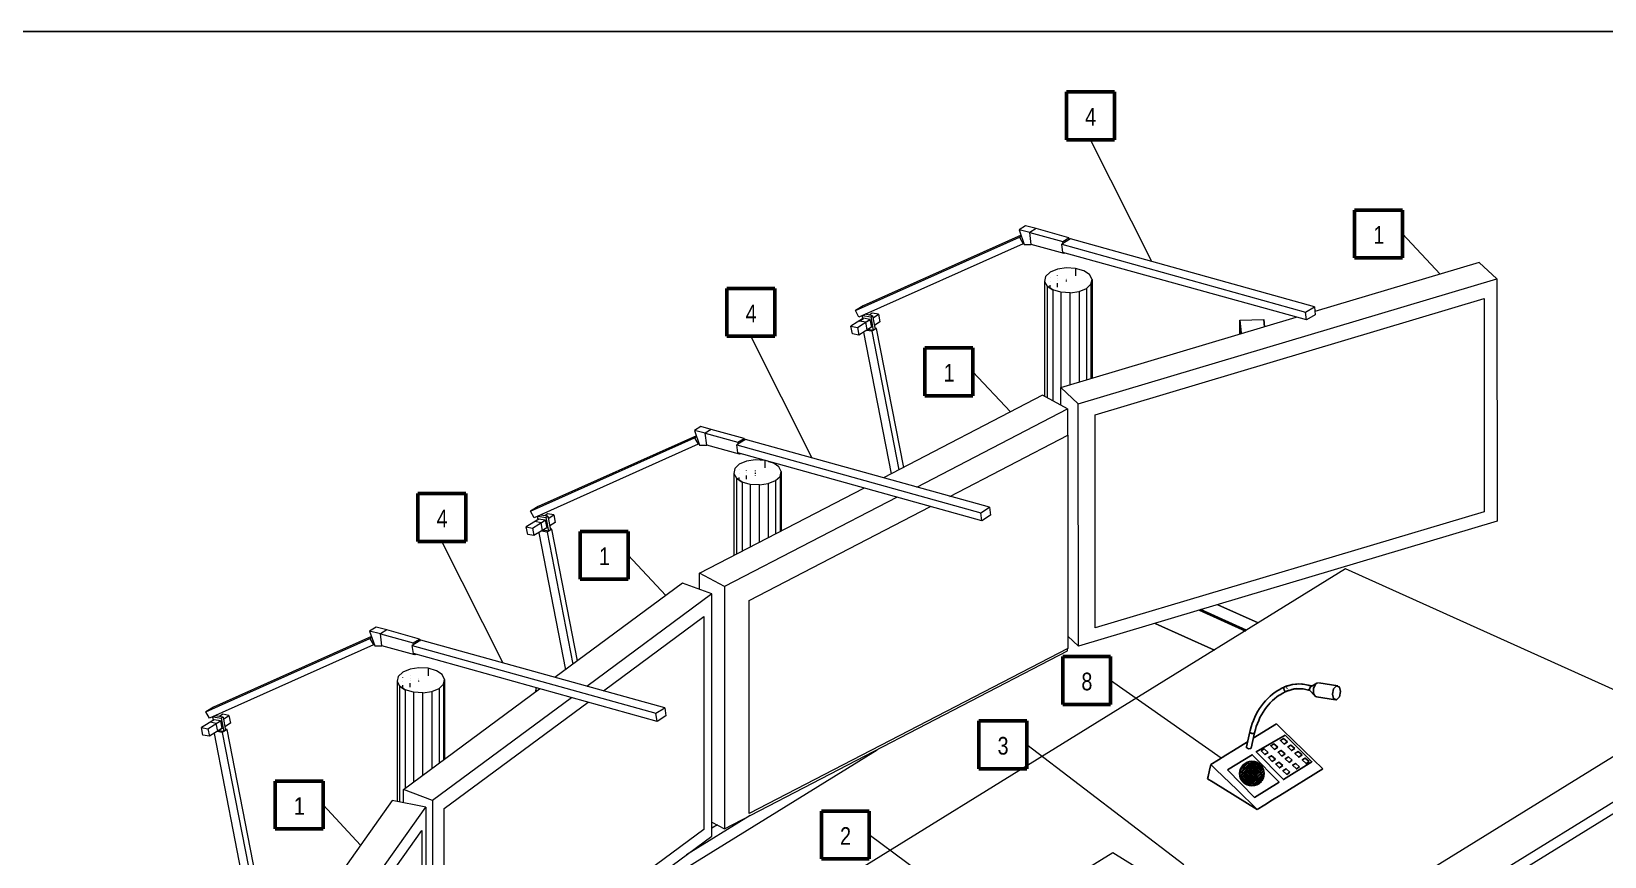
# Model space of a CAD drawing. Extents: x -15 to 256, y 0 to 403.
# Drawn here: x 242.53 to 250.82, y 372.69 to 377.03 of the extents above; entities that cross this region are included whole.
import ezdxf

# ---------------------------------------------------------------- set-up
doc = ezdxf.new("R2010")
doc.units = 0
doc.header["$LTSCALE"] = 0.15
doc.layers.get('0').update_dxf_attribs({"color": 252})
doc.layers.add('E-ANN-LCTX', color=90, linetype='Continuous', lineweight=9)
doc.layers.add('E-ANNO-VIEW', color=240, linetype='Continuous')
doc.layers.add('PDF2_Geometry', color=7, linetype='Continuous')
doc.styles.add('Arial_12', font='arial.ttf', dxfattribs={"width": 0.8, "height": 2.342038})

# ---------------------------------------------------------------- blocks, each defined once
blk = doc.blocks.new('0100_Keyed Note-Square - New-3756089-CONTROL ROOM DETAIL - CONSOLE TYPE B')
at = {"layer": 'E-ANN-LCTX', "color": 7, "lineweight": 50}
for p, q in [((-3.175, -3.175), (-3.175, 3.175)), ((-3.175, 3.175), (3.175, 3.175)), ((3.175, 3.175), (3.175, -3.175)), ((3.175, -3.175), (-3.175, -3.175))]:
    blk.add_line(p, q, dxfattribs=at)
blk = doc.blocks.new('6-Model')
at = {"layer": 'PDF2_Geometry', "lineweight": 0}
for points in [[(132.73, 140.32), (120.15, 134.7), (119.53, 134.32), (132.59, 140.16), (132.87, 139.64)], [(133.91, 140.84), (133.08, 141.06), (132.57, 140.75)], [(136.15, 138.86), (133.53, 139.58), (133.41, 140.53), (132.57, 140.75), (132.97, 139.57), (133.53, 139.58)], [(132.59, 140.16), (132.74, 140.24)], [(136.52, 140.11), (133.91, 140.84), (133.41, 140.53), (136.03, 139.81)], [(132.93, 139.68), (132.87, 139.64), (119.81, 133.8), (119.53, 134.32)], [(132.92, 139.75), (132.84, 139.72)], [(156.05, 134.62), (136.64, 140.02), (135.95, 139.59)], [(155.43, 133.57), (136.03, 138.95), (135.95, 139.59), (155.35, 134.19)], [(136.06, 139.64), (136.03, 139.81), (136.52, 140.11), (136.55, 139.95)], [(137.7, 137.49), (137.05, 137.67), (136.33, 137.72), (135.62, 137.62), (135.03, 137.37), (134.67, 137.02), (134.59, 136.64), (134.78, 136.27), (135.24, 135.96), (134.78, 136.27), (134.78, 127.37)], [(136.23, 138.89), (136.15, 138.86), (136.15, 138.92)], [(170.57, 136.83), (169.17, 138.15), (156.09, 134.24)], [(134.59, 136.64), (134.59, 127.48)], [(135.03, 136.95), (135.03, 136.96)], [(135.03, 136.66), (135.03, 136.66)], [(135.62, 137.09), (135.62, 137.11)], [(135.62, 136.86), (135.62, 136.87)], [(135.62, 136.68), (135.62, 136.68)], [(135.62, 136.18), (135.62, 136.49)], [(136.33, 136.87), (136.33, 136.88)], [(136.33, 136.79), (136.33, 136.79)], [(136.33, 136.74), (136.33, 136.75)], [(136.33, 136.7), (136.33, 136.72)], [(136.33, 136.62), (136.33, 136.68)], [(138.36, 136.8), (138.16, 137.18), (137.7, 137.49), (137.05, 137.67), (137.05, 137.07)], [(138.27, 136.41), (138.36, 136.8), (138.36, 128.94)], [(135.03, 136.09), (135.03, 136.33)], [(136.63, 128.43), (136.63, 135.72), (135.89, 135.77), (135.24, 135.96), (135.24, 127.13)], [(135.89, 135.77), (135.89, 128.2)], [(136.63, 135.72), (137.34, 135.83), (137.34, 128.64)], [(137.34, 135.83), (137.92, 136.08), (137.92, 128.81)], [(137.92, 136.08), (138.27, 136.41), (138.27, 128.91)], [(120.11, 133.93), (120.75, 133.81), (120.95, 132.74), (120.54, 132.81)], [(120.21, 133.97), (120.22, 133.91)], [(120.75, 133.81), (120.9, 133.91), (120.3, 134.02)], [(120.94, 133.74), (121.38, 134.02), (120.87, 134.11), (120.64, 133.96)], [(121.38, 134.02), (121.49, 133.41), (121.06, 133.14)], [(119.69, 132.97), (120.68, 133.6), (120.19, 133.7), (119.18, 133.07)], [(120.68, 133.6), (120.81, 133), (119.8, 132.37)], [(120.37, 133.4), (119.86, 133.48), (120.19, 133.68)], [(120.07, 133.91), (120.11, 133.64)], [(120.81, 132.99), (120.48, 132.78), (120.37, 133.4), (120.7, 133.59)], [(120.84, 132.67), (120.41, 132.74)], [(120.48, 132.78), (120.48, 132.78)], [(120.59, 132.71), (120.57, 132.81)], [(123.38, 121.83), (121.22, 132.9), (120.84, 132.67), (122.99, 121.63)], [(120.9, 133.91), (121.11, 132.83), (120.95, 132.74)], [(121.22, 132.9), (121.09, 132.93)], [(135.87, 126.78), (135.87, 128.2), (154.61, 133.79)], [(150.13, 132.45), (150.13, 133.55), (150.22, 132.55), (150.22, 132.49), (150.22, 132.55), (150.24, 132.49), (150.13, 133.55), (152.02, 133.6), (152.08, 133.03), (152.02, 133.6)], [(120.19, 132.61), (122.37, 121.31)], [(137.27, 126.89), (135.87, 128.2)], [(136.41, 126.5), (134.42, 127.58), (121.77, 121)], [(124.41, 120.27), (136.41, 126.5), (136.42, 124.38)], [(106.88, 124.34), (94.3, 118.73), (93.69, 118.35), (106.74, 124.19), (107.03, 123.67)], [(108.07, 124.86), (107.23, 125.09), (106.73, 124.78)], [(110.31, 122.89), (107.71, 123.61), (107.58, 124.56), (106.73, 124.78), (107.14, 123.6), (107.71, 123.61)], [(106.74, 124.19), (106.9, 124.28)], [(110.69, 124.14), (108.07, 124.86), (107.58, 124.56), (110.18, 123.83)], [(130.2, 118.66), (110.8, 124.05), (110.11, 123.62)], [(110.22, 123.67), (110.18, 123.83), (110.69, 124.14), (110.72, 123.98)], [(127.06, 119.52), (136.44, 124.4), (136.44, 107.43), (111.08, 94.28), (111.08, 111.25), (125.51, 118.72)], [(107.11, 123.7), (107.03, 123.67), (93.97, 117.83), (93.69, 118.35)], [(107.07, 123.79), (107, 123.75)], [(129.59, 117.59), (110.18, 122.98), (110.11, 123.62), (129.51, 118.23)], [(110.39, 122.92), (110.31, 122.89), (110.31, 122.95)], [(112.32, 122.39), (111.59, 122.44), (110.88, 122.33), (110.29, 122.08), (109.95, 121.74), (109.85, 121.36), (110.06, 120.98), (110.52, 120.67), (110.06, 120.98), (110.06, 114.93)], [(110.29, 121.68), (110.29, 121.68)], [(110.88, 121.57), (110.88, 121.58)], [(111.59, 121.58), (111.59, 121.6)], [(111.59, 121.45), (111.59, 121.47)], [(111.59, 121.42), (111.59, 121.43)], [(112.33, 122.38), (112.33, 121.8)], [(113.63, 121.51), (113.44, 121.89), (112.98, 122.2), (112.62, 122.31), (112.98, 122.2)], [(113.55, 121.12), (113.63, 121.51), (113.63, 116.78)], [(107.14, 112.12), (107.14, 113.41), (120.21, 120.19)], [(109.85, 121.36), (109.85, 114.82)], [(110.29, 121.37), (110.29, 121.37)], [(110.29, 120.81), (110.29, 121.04)], [(111.89, 115.88), (111.89, 120.44), (111.16, 120.48), (110.52, 120.67), (110.52, 115.17)], [(110.88, 121.39), (110.88, 121.39)], [(110.88, 120.89), (110.88, 121.19)], [(111.16, 120.48), (111.16, 115.5)], [(111.59, 121.32), (111.59, 121.38)], [(111.59, 121.17), (111.59, 121.18)], [(111.89, 120.44), (112.6, 120.54), (112.6, 116.24)], [(112.6, 120.54), (113.18, 120.79), (113.18, 116.55)], [(113.18, 120.79), (113.55, 121.12), (113.55, 116.74)], [(122.86, 119.46), (109.13, 112.35), (109.13, 93.07), (136.42, 107.22), (136.42, 107.42)], [(93.84, 117), (94.85, 117.63), (94.35, 117.72), (93.34, 117.1)], [(94.37, 117.71), (94.03, 117.52)], [(94.22, 117.94), (94.27, 117.66)], [(94.27, 117.96), (94.9, 117.84), (95.12, 116.76), (94.68, 116.84)], [(94.38, 118.01), (94.4, 117.94)], [(94.9, 117.84), (95.06, 117.94), (94.48, 118.04)], [(95.09, 117.77), (95.53, 118.06), (95.04, 118.14), (94.81, 117.98)], [(95.06, 117.94), (95.27, 116.86), (95.12, 116.76)], [(95.53, 118.06), (95.64, 117.44), (95.22, 117.17)], [(94.97, 117.01), (94.63, 116.82), (94.52, 117.43), (94.85, 117.63), (94.97, 117.03), (93.95, 116.4)], [(94.52, 117.43), (94.03, 117.52), (94.05, 117.51)], [(94.35, 116.63), (96.47, 105.73)], [(95, 116.69), (94.57, 116.76)], [(94.74, 116.74), (94.73, 116.84)], [(97.43, 106.44), (95.39, 116.93), (95, 116.69), (97.05, 106.17)], [(95.39, 116.93), (95.25, 116.95)], [(97.73, 44.64), (97.79, 21.26), (98.63, 21.79), (98.75, 44.18), (187.35, 98.94), (187.35, 99.84), (184.83, 101.89), (158.52, 113.75), (76.53, 63.04)], [(109.13, 112.35), (107.14, 113.41)], [(96.95, 103.5), (85.89, 95.32), (85.9, 76.05), (108.12, 92.49), (108.1, 111.77), (98.17, 104.4)], [(108.1, 92.49), (108.1, 111.77), (105.78, 112.63), (95.63, 105.1)], [(146.89, 110.47), (150.57, 108.81), (146.87, 110.47)], [(150.57, 108.82), (146.89, 110.48)], [(82.24, 108.9), (81.39, 109.12), (80.88, 108.81)], [(84.85, 108.17), (82.24, 108.9), (81.74, 108.59), (84.34, 107.86)], [(99.48, 104.04), (107.47, 109.97), (107.47, 93), (86.82, 77.73), (86.82, 94.68), (98.26, 103.15)], [(143.38, 109.42), (148.1, 107.29), (143.38, 109.42)], [(81.04, 108.37), (68.47, 102.76), (67.86, 102.38), (80.91, 108.22), (81.18, 107.7)], [(81.26, 107.73), (81.18, 107.7), (68.14, 101.86), (67.86, 102.38)], [(84.47, 106.91), (81.86, 107.64), (81.74, 108.59), (80.88, 108.81), (81.29, 107.62), (81.86, 107.64)], [(80.91, 108.22), (81.07, 108.3)], [(81.23, 107.81), (81.15, 107.78)], [(104.36, 102.69), (84.96, 108.07), (84.26, 107.65)], [(103.76, 101.62), (84.36, 107.01), (84.26, 107.65), (103.66, 102.26)], [(84.37, 107.7), (84.34, 107.86), (84.85, 108.17), (84.88, 108)], [(136.44, 108.39), (137.29, 107.61)], [(84.55, 106.95), (84.47, 106.91), (84.47, 106.97)], [(86.19, 105.65), (85.54, 105.84), (84.81, 105.88), (84.1, 105.78), (83.52, 105.53), (83.16, 105.18), (83.08, 104.81), (83.27, 104.43), (83.72, 104.12), (83.27, 104.43), (83.27, 95.2)], [(84.1, 105.26), (84.1, 105.27)], [(86.85, 104.96), (86.65, 105.34), (86.19, 105.65), (85.54, 105.84), (85.54, 105.23)], [(83.08, 104.81), (83.08, 95.24)], [(83.52, 105.11), (83.52, 105.13)], [(83.52, 104.82), (83.52, 104.82)], [(83.52, 104.25), (83.52, 104.49)], [(83.57, 95.14), (83.57, 96.2), (94.41, 104.21)], [(85.11, 97.33), (85.11, 103.88), (84.37, 103.93), (83.72, 104.12), (83.72, 96.3)], [(84.1, 105.02), (84.1, 105.03)], [(84.1, 104.84), (84.1, 104.84)], [(84.1, 104.34), (84.1, 104.65)], [(84.37, 103.93), (84.37, 96.79)], [(84.81, 105.03), (84.81, 105.04)], [(84.81, 104.95), (84.81, 104.95)], [(84.81, 104.9), (84.81, 104.91)], [(84.81, 104.87), (84.81, 104.88)], [(84.81, 104.78), (84.81, 104.84)], [(85.11, 103.88), (85.82, 103.99), (85.82, 97.87)], [(85.82, 103.99), (86.41, 104.24), (86.41, 98.29)], [(86.41, 104.24), (86.76, 104.57), (86.76, 98.55)], [(86.76, 104.57), (86.85, 104.96), (86.85, 98.63)], [(94.1, 103.98), (94.14, 104.28), (94.08, 103.97)], [(68, 101.03), (69.01, 101.66), (68.52, 101.75), (67.51, 101.12)], [(69.14, 101.05), (68.81, 100.85), (68.68, 101.46), (69.01, 101.66), (69.12, 101.05), (68.13, 100.43)], [(68.52, 101.75), (68.19, 101.55)], [(68.68, 101.46), (68.19, 101.55), (68.21, 101.54)], [(68.38, 101.95), (68.43, 101.69)], [(68.44, 101.98), (69.07, 101.87), (69.28, 100.8), (68.87, 100.87)], [(68.54, 102.02), (68.55, 101.96)], [(69.07, 101.87), (69.22, 101.96), (68.63, 102.07)], [(69.25, 101.8), (69.69, 102.08), (69.2, 102.18), (68.95, 102.01)], [(69.22, 101.96), (69.42, 100.9), (69.28, 100.8)], [(69.69, 102.08), (69.82, 101.48), (69.37, 101.19)], [(184.83, 101.89), (96.23, 47.13), (72.75, 57.72)], [(68.51, 100.65), (71.81, 83.66)], [(69.15, 100.73), (68.74, 100.8)], [(68.81, 100.85), (68.81, 100.85)], [(68.9, 100.78), (68.88, 100.87)], [(72.44, 86.13), (69.55, 100.97), (69.15, 100.73), (72.01, 86.1)], [(69.55, 100.97), (69.41, 100.99)], [(97.87, 84.9), (121.27, 99.36)], [(187.35, 99.84), (98.75, 45.09)], [(85.35, 94.8), (82.68, 95.32), (69.3, 76.41), (69.3, 57.14), (71.96, 56.62)], [(85.89, 95.32), (83.57, 96.2)], [(111.16, 94.13), (106.1, 90.99)], [(108.12, 93.6), (109.13, 93.07)], [(108.56, 93.38), (108.12, 93.11)], [(118.17, 76.47), (118.17, 77.68), (118.19, 77.69), (140.01, 91.18), (150.09, 84.93), (128.28, 71.44), (128.26, 71.43), (118.17, 77.68), (140.02, 91.19), (140.01, 91.18), (140.02, 91.19)]]:
    blk.add_lwpolyline(points, dxfattribs=at)
for points in [[(170.59, 117.56), (137.29, 107.61), (137.27, 126.89), (170.57, 136.83)], [(169.56, 135.27), (169.56, 118.3), (138.6, 109.06), (138.6, 126.02)], [(156.05, 134.62), (156.12, 133.99), (155.43, 133.57), (155.35, 134.19)], [(119.69, 132.97), (119.8, 132.37), (119.31, 132.47), (119.18, 133.07)], [(130.2, 118.66), (130.28, 118.02), (129.59, 117.59), (129.51, 118.23)], [(93.84, 117), (93.95, 116.4), (93.47, 116.49), (93.34, 117.1)], [(147.03, 110.51), (150.66, 108.88)], [(148.36, 110.9), (151.59, 109.45)], [(104.36, 102.69), (104.45, 102.05), (103.76, 101.62), (103.66, 102.26)], [(68, 101.03), (68.13, 100.43), (67.62, 100.52), (67.51, 101.12)], [(85.35, 75.52), (71.96, 56.62), (71.95, 75.89), (85.35, 94.8)], [(85.04, 92.92), (85.04, 75.95), (72.58, 58.38), (72.58, 75.34)]]:
    blk.add_lwpolyline(points, close=True, dxfattribs=at)
blk = doc.blocks.new('CONSOLE TYPE B PLAN-ISOMETRIC_dwg_CONSOLE TYPE B PLAN_dwg_mic-308901-_3D_-4241614-PRIMARY OPERATOR CONSOLE ISOMETRIC - TYPE B')
for p, q in [((-968.5, 210.6), (-966.6, 210.5)), ((-966.2, 214.4), (-966.5, 213.6)), ((-966.3, 210.2), (-957.9, 204.2)), ((-959.1, 221.5), (-965.6, 215.3)), ((-931.4, 224.3), (-956.9, 222.5)), ((-997.1, 207), (-996.7, 206.6)), ((-995.9, 205.9), (-995.6, 205.5)), ((-994.9, 203.5), (-994.9, 203)), ((-955.5, 203.5), (-930.1, 205.3)), ((-1030.9, 138.4), (-1030.9, 117.7)), ((-1025, 137.5), (-1024.5, 138.4)), ((-1024.5, 117.7), (-1024.5, 138.4)), ((-1025, 116.8), (-1024.5, 117.7)), ((-1021.8, 100), (-1032, 84.8)), ((-1019.5, 100.7), (-1031.8, 82.4)), ((-1024.6, 98.5), (-1031.7, 87.9)), ((-1017.5, 101.1), (-1031.3, 80.4)), ((-1015.7, 101.2), (-1030.7, 78.6)), ((-1013.9, 101.1), (-1030, 77.1)), ((-1012.3, 100.9), (-1029.1, 75.7)), ((-1010.8, 100.5), (-1028.2, 74.4)), ((-1009.4, 99.9), (-1027.1, 73.3)), ((-1008, 99.3), (-1026, 72.3)), ((-1006.7, 98.5), (-1024.8, 71.4)), ((-1005.5, 97.7), (-1023.6, 70.6)), ((-1004.4, 96.7), (-1022.2, 70)), ((-1003.4, 95.6), (-1020.8, 69.4)), ((-1002.4, 94.4), (-1019.3, 69)), ((-1001.5, 93), (-1017.7, 68.7)), ((-1000.8, 91.5), (-1016, 68.6)), ((-1000.1, 89.8), (-1014.1, 68.9)), ((-999.6, 87.8), (-1012.2, 69)), ((-999.4, 85.5), (-1010, 69.6)), ((-999.5, 82.7), (-1007.4, 70.9)), ((-1001, 77.7), (-1003.4, 74.1))]:
    blk.add_line(p, q)
at = {"flags": 128}
for points in [[(-965.6, 215.9), (-969.9, 216.1), (-974.2, 216), (-978.3, 215.6), (-982.3, 214.8), (-986.2, 213.8), (-989.8, 212.5), (-993.3, 210.8), (-996.6, 208.9), (-999.6, 206.7)], [(-964.6, 216.3), (-978.5, 215.8), (-990.6, 212.2), (-999.4, 206.8)], [(-995.5, 201.8), (-986.4, 207.1), (-975.2, 209.9), (-965.8, 210)], [(-966.7, 211.5), (-966.7, 212.1), (-966.6, 212.7)], [(-966.6, 210.5), (-966.7, 211), (-966.7, 211.5)], [(-966.6, 212.7), (-966.6, 213.5), (-966.4, 214.2), (-966.2, 214.8), (-965.9, 215.4), (-965.6, 215.9)], [(-965, 215.6), (-965.4, 215.4), (-965.9, 215)], [(-964.6, 216.3), (-965.1, 216.2), (-965.6, 215.9)], [(-961.2, 210.1), (-961.6, 213.4), (-961.4, 216.6), (-960.5, 219.4), (-959.1, 221.4), (-957.4, 222.4)], [(-961.2, 210.1), (-960.2, 207.2), (-958.7, 205), (-956.9, 203.7), (-955.1, 203.6)], [(-935.8, 211.9), (-935.8, 219.2), (-932.8, 223.9), (-928.7, 223.2), (-925.8, 217.6)], [(-925.8, 217.6), (-925.8, 210.4), (-928.7, 205.7), (-932.9, 206.4), (-935.8, 211.9)], [(-1007.4, 199.9), (-1010.3, 196.9), (-1013, 193.7), (-1015.5, 190.3), (-1017.9, 186.8), (-1020, 183.2), (-1022, 179.4), (-1023.8, 175.5), (-1025.4, 171.4), (-1026.8, 167.3), (-1027.9, 163), (-1028.9, 158.7), (-1029.7, 154.2), (-1030.3, 149.7), (-1030.7, 145), (-1030.9, 140.3), (-1030.9, 138.4)], [(-1024.5, 138.4), (-1024.4, 142.9), (-1024.2, 147.2), (-1023.7, 151.5), (-1023, 155.7), (-1022.2, 159.8), (-1021.2, 163.8), (-1019.9, 167.7), (-1018.5, 171.5), (-1017, 175.2), (-1015.2, 178.7), (-1013.3, 182.1), (-1011.2, 185.4), (-1009, 188.5), (-1006.6, 191.5), (-1004, 194.3), (-1002.9, 195.4)], [(-999.4, 206.9), (-1002.6, 204.3), (-1005.8, 201.5), (-1007.4, 199.9)], [(-1002.9, 195.4), (-1000.2, 198), (-997.2, 200.5), (-995.6, 201.7)], [(-1000.1, 205.6), (-1000.1, 205.1), (-1000.1, 204.6), (-999.9, 204.1), (-999.7, 203.6), (-999.4, 203.2), (-999.1, 202.7)], [(-999.6, 206.7), (-999.8, 206.4), (-1000, 206)], [(-999.6, 206.7), (-999.1, 207), (-998.8, 207.1)], [(-999.1, 202.7), (-999.3, 202.3), (-998.8, 202), (-998.2, 202), (-997.9, 201.6), (-997.2, 201.5), (-996.8, 201.4)], [(-996.2, 201.5), (-995.8, 201.6), (-995.4, 201.9)], [(-995.2, 202.2), (-995.4, 201.9), (-993, 203.7)], [(-989.7, 205.7), (-986.6, 207.2), (-983.7, 208.3)], [(-1024.5, 131), (-999.1, 156.4)], [(-925.6, 112.6), (-956.1, 130.8), (-988.7, 150.2), (-999.1, 156.4)], [(-999.1, 156.4), (-988.7, 150.2), (-956.1, 130.8), (-925.6, 112.6)], [(-1030.9, 138.4), (-1030.5, 137.5), (-1027.7, 136.6), (-1025, 137.5)], [(-1071.5, 84.1), (-1063.1, 92.4), (-1054.8, 100.8), (-1046.5, 109.1), (-1030.9, 124.7)], [(-1030.9, 117.7), (-1030.5, 116.8), (-1027.7, 115.8), (-1025, 116.8)], [(-997.9, 40.3), (-989.6, 48.6), (-981.3, 57), (-972.9, 65.3), (-925.6, 112.6)], [(-925.6, 112.6), (-972.9, 65.3), (-981.3, 57), (-989.6, 48.6), (-997.9, 40.3)], [(-997.9, 40.3), (-1030.5, 59.7), (-1063.1, 79.1), (-1071.5, 84.1)], [(-1071.5, 84.1), (-1071.5, 76.6), (-1071.5, 68.1), (-1071.5, 64.8)], [(-1071.5, 84.1), (-1063.1, 79.1), (-1030.5, 59.7), (-997.9, 40.3)], [(-997.9, 40.3), (-1030.5, 51.2), (-1063.1, 62), (-1071.5, 64.8)], [(-1071.5, 64.8), (-1063.1, 62), (-1030.5, 51.2), (-997.9, 40.3)]]:
    blk.add_lwpolyline(points, dxfattribs=at)
for points in [[(-984.5, 144.4), (-1016.7, 114.5), (-973.2, 86.8), (-941.7, 118.4)], [(-990.2, 126.8), (-993.7, 122.9), (-999.7, 126.5), (-996.3, 130)], [(-979.4, 136.6), (-982.9, 132.7), (-988.9, 136.4), (-985.4, 139.8)], [(-968, 130.4), (-971.5, 126.5), (-977.5, 130.1), (-974.1, 133.6)], [(-956.6, 124.2), (-960.1, 120.3), (-966.2, 123.9), (-962.7, 127.4)], [(-1001, 117.2), (-1004.5, 113.4), (-1010.5, 117), (-1007.1, 120.5)], [(-989.7, 110.7), (-993.2, 106.8), (-999.2, 110.5), (-995.8, 113.9)], [(-978.8, 120.5), (-982.3, 116.7), (-988.4, 120.3), (-984.9, 123.8)], [(-978.3, 104.5), (-981.8, 100.6), (-987.8, 104.3), (-984.4, 107.7)], [(-967.5, 114.3), (-971, 110.5), (-977, 114.1), (-973.6, 117.6)], [(-956.1, 108.1), (-959.6, 104.3), (-965.7, 107.9), (-962.2, 111.4)], [(-945.3, 117.9), (-948.8, 114.1), (-954.8, 117.7), (-951.4, 121.2)], [(-967, 98.3), (-970.5, 94.4), (-976.5, 98), (-973, 101.5)]]:
    blk.add_lwpolyline(points, close=True, dxfattribs=at)
blk.add_lwpolyline([(-1048.4, 82.6), (-1020.9, 109.5), (-977.9, 82.1), (-1005.2, 54.9)], close=True)
blk.add_circle((-1015.7, 84.9), 16.3)

msp = doc.modelspace()

# ---------------------------------------------------------------- linework, layer by layer
at = {"layer": 'E-ANN-LCTX'}
for p, q in [((248.434, 375.8213), (248.1107, 376.4629)), ((249.9524, 375.7552), (249.7545, 375.9666)), ((246.6463, 374.7858), (246.323, 375.4275)), ((247.6898, 375.0293), (247.4918, 375.2407)), ((245.0191, 373.7056), (244.6958, 374.3472)), ((245.8744, 374.0623), (245.6764, 374.2737)), ((248.7988, 373.2046), (248.2171, 373.6141)), ((248.6028, 372.6437), (247.7757, 373.2756)), ((244.2677, 372.747), (244.0698, 372.9584)), ((247.6524, 372.2765), (246.9464, 372.8005))]:
    msp.add_line(p, q, dxfattribs=at)
at = {"layer": 'E-ANNO-VIEW'}
msp.add_lwpolyline([(242.0202, 377.0334), (255.5824, 377.0334)], dxfattribs=at)

# ---------------------------------------------------------------- block references
at = {"xscale": 0.0661841224396376, "yscale": 0.0661841224396376, "zscale": 0.0661841224396376}
msp.add_blockref('6-Model', (238.962, 366.6734), dxfattribs=at)
at = {"xscale": 0.003971047346378257, "yscale": 0.003971047346378257, "zscale": 0.003971047346378257, "rotation": 346.8490521927839}
msp.add_blockref('CONSOLE TYPE B PLAN-ISOMETRIC_dwg_CONSOLE TYPE B PLAN_dwg_mic-308901-_3D_-4241614-PRIMARY OPERATOR CONSOLE ISOMETRIC - TYPE B', (252.812, 371.8777), dxfattribs=at)
at = {"layer": 'E-ANN-LCTX', "color": 7, "xscale": 0.03971047346378256, "yscale": 0.03971047346378256, "zscale": 0.03971047346378256}
for p in [(248.1107, 376.589), (249.6284, 375.9666), (246.323, 375.5536), (247.3657, 375.2407), (244.6958, 374.4733), (245.5504, 374.2737), (248.091, 373.6141), (247.6496, 373.2756), (243.9437, 372.9584), (246.8203, 372.8005)]:
    msp.add_blockref('0100_Keyed Note-Square - New-3756089-CONTROL ROOM DETAIL - CONSOLE TYPE B', p, dxfattribs=at)

# ---------------------------------------------------------------- texts
at = {"layer": 'E-ANN-LCTX', "color": 7, "char_height": 0.093, "attachment_point": 2, "line_spacing_factor": 0.938532, "style": 'Arial_12'}
for s, insert, width in [('4', (248.1119, 376.6303), 0.068084), ('1', (249.6296, 376.0079), 0.068084), ('4', (246.3243, 375.5948), 0.068084), ('1', (247.3669, 375.2819), 0.068084), ('4', (244.697, 374.5146), 0.068084), ('1', (245.5516, 374.3149), 0.068084), ('8', (248.0923, 373.6554), 0.136167), ('3', (247.6508, 373.3169), 0.136167), ('1', (243.9449, 372.9996), 0.068084), ('2', (246.8215, 372.8417), 0.136167)]:
    msp.add_mtext(s, dxfattribs=dict(at, insert=insert, width=width))

doc.saveas('drawing.dxf')
